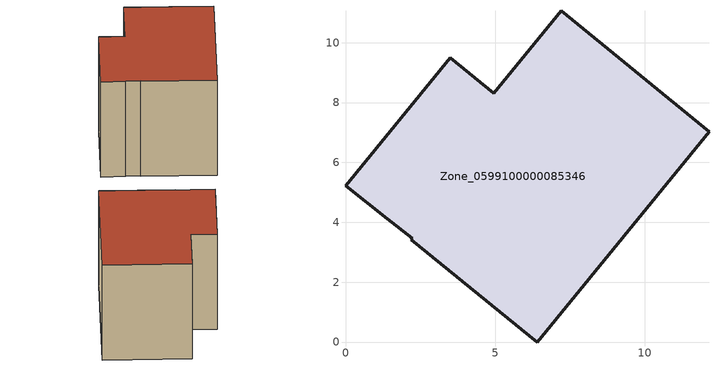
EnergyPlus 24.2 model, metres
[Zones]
Zone_0599100000085346
 floor ground (C_G): 1.4,4.12 0,5.22 3.5,9.5 4.96,8.31 7.2,11.06 12.14,7.02 6.4,0 2.2,3.42 2.23,3.47 z0
 wall outside (C_F): 2.23,3.47 2.2,3.42 6.4,0 12.14,7.02 7.2,11.06 4.96,8.31 3.5,9.5 0,5.22 1.4,4.12 2.23,3.47 z0:8.28
 roof outside (C_R): 0,5.22 1.4,4.12 2.23,3.47 2.2,3.42 6.4,0 12.14,7.02 7.2,11.06 4.96,8.31 3.5,9.5 z8.28
[BUILDING]
Pand.0599100000085346: North Axis=0; Terrain=City; Loads Convergence Tolerance Value=0.04; Temperature Convergence Tolerance Value=0.4; Solar Distribution=FullExterior; Maximum Number of Warmup Days=25; Minimum Number of Warmup Days=1
[Site:Location]
Rotterdam.The.Hague.AP_ZH_NLD Design_Conditions: Latitude=51.96; Longitude=4.45; Time Zone=1; Elevation=-4.5
[SITE:GROUNDTEMPERATURE:BUILDINGSURFACE]
18, 18, 18, 18, 18, 18, 18, 18, 18, 18, 18, 18
[MATERIAL] Thermal Absorptance=0.9; Solar Absorptance=0.7; Visible Absorptance=0.7
Name | Roughness | Thickness | Conductivity | Density | Specific Heat
G.TC.1946-1964 | MediumSmooth | 0.15 | 1 | 540 | 1210
F.TC.1946-1964 | Rough | 0.3 | 0.857143 | 1920 | 840
R.TC.1946-1964 | MediumRough | 0.2 | 0.235294 | 1500 | 1000
[CONSTRUCTION]
C_G: G.TC.1946-1964
C_F: F.TC.1946-1964
C_R: R.TC.1946-1964
[ZONE]
Zone_0599100000085346: Type=1; Multiplier=1; Ceiling Height=Autocalculate; Volume=Autocalculate; Floor Area=autocalculate; Part of Total Floor Area=Yes
[ZONEINFILTRATION:DESIGNFLOWRATE]
Infil_Zone_0599100000085346: Zone or ZoneList or Space or SpaceList=Zone_0599100000085346; Schedule=AlwaysOn; Design Flow Rate Calculation Method=Flow/Area; Flow Rate per Floor Area=0.003; Constant Term Coefficient=1; Temperature Term Coefficient=0; Velocity Term Coefficient=0; Velocity Squared Term Coefficient=0
[HVACTEMPLATE:ZONE:IDEALLOADSAIRSYSTEM]
Zone_0599100000085346: Maximum Heating Supply Air Temperature=50; Minimum Cooling Supply Air Temperature=13; Maximum Heating Supply Air Humidity Ratio=0.0156; Minimum Cooling Supply Air Humidity Ratio=0.0077; Heating Limit=NoLimit; Cooling Limit=NoLimit; Dehumidification Control Type=ConstantSensibleHeatRatio; Cooling Sensible Heat Ratio=0.7; Dehumidification Setpoint=60; Humidification Control Type=None; Humidification Setpoint=30; Outdoor Air Method=None; Outdoor Air Flow Rate per Person=0.00944; Outdoor Air Flow Rate per Zone Floor Area=0; Outdoor Air Flow Rate per Zone=0; Demand Controlled Ventilation Type=None; Outdoor Air Economizer Type=NoEconomizer; Heat Recovery Type=None; Sensible Heat Recovery Effectiveness=0.7; Latent Heat Recovery Effectiveness=0.65
[ZONECONTROL:THERMOSTAT]
ThermostatControl_Zone_0599100000085346: Zone or ZoneList=Zone_0599100000085346; Control Type Schedule=DualSetpointControlType; Control 1=Thermostat_Zone_0599100000085346; Temperature Difference Between Cutout And Setpoint=0
[THERMOSTATSETPOINT:DUALSETPOINT]
Thermostat_Zone_0599100000085346: Heating Setpoint Temperature Schedule=HeatingSetpoint_Zone_0599100000085346; Cooling Setpoint Temperature Schedule=CoolingSetpoint_Zone_0599100000085346
[SCHEDULE:COMPACT]
HeatingSetpoint_Zone_0599100000085346: Through: 12/31, For: AllDays, Until: 24:00, 21
CoolingSetpoint_Zone_0599100000085346: Through: 12/31, For: AllDays, Until: 24:00, 24
DualSetpointControlType: Through: 12/31, For: AllDays, Until: 24:00, 4
AlwaysOn: Through: 12/31, For: AllDays, Until: 24:00, 1
